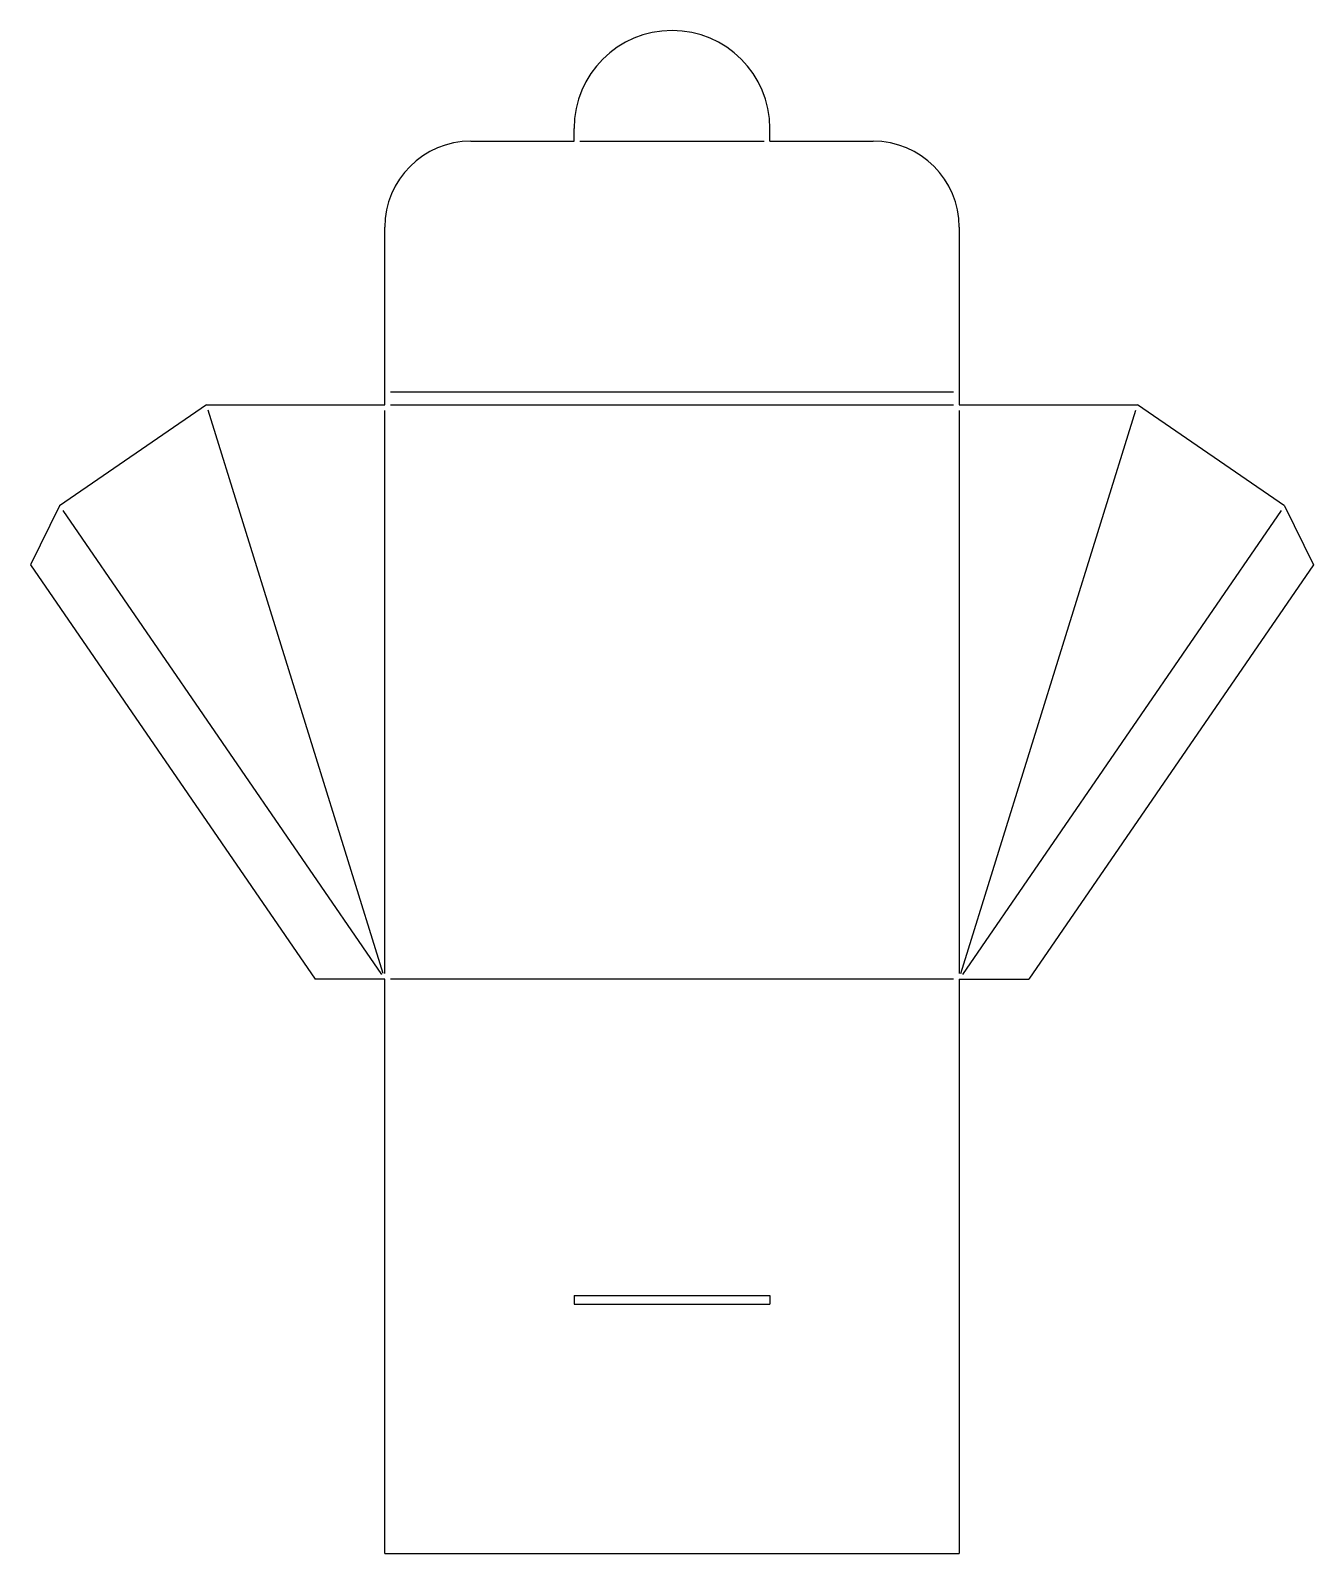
# Model space of a CAD drawing. Extents: x 418 to 619, y 305 to 544.
import ezdxf

# ---------------------------------------------------------------- set-up
doc = ezdxf.new("R2010")
doc.units = 0
doc.layers.get('0').update_dxf_attribs({"linetype": 'CONTINUOUS'})

msp = doc.modelspace()

# ---------------------------------------------------------------- linework, layer by layer
for p, q in [((503.43, 526.47), (503.43, 528.47)), ((534.1, 526.47), (534.1, 528.47)), ((487.27, 526.47), (503.43, 526.47)), ((504.33, 526.47), (533.2, 526.47)), ((534.1, 526.47), (550.27, 526.47)), ((473.77, 485.17), (473.77, 512.97)), ((563.77, 512.97), (563.77, 485.17)), ((474.67, 487.17), (562.87, 487.17)), ((445.83, 485.17), (422.8, 469.35)), ((445.83, 485.17), (473.77, 485.17)), ((474.67, 485.17), (562.87, 485.17)), ((563.77, 485.17), (591.71, 485.17)), ((614.73, 469.35), (591.71, 485.17)), ((473.5, 396.03), (446.1, 484.31)), ((473.77, 396.07), (473.77, 484.27)), ((563.77, 484.27), (563.77, 396.07)), ((564.04, 396.03), (591.44, 484.31)), ((422.8, 469.35), (418.26, 460.07)), ((423.31, 468.61), (473.26, 395.92)), ((614.22, 468.61), (564.28, 395.92)), ((614.73, 469.35), (619.28, 460.07)), ((418.26, 460.07), (462.85, 395.17)), ((619.28, 460.07), (574.69, 395.17)), ((473.77, 395.17), (462.85, 395.17)), ((473.77, 305.17), (473.77, 395.17)), ((562.87, 395.17), (474.67, 395.17)), ((563.77, 395.17), (563.77, 305.17)), ((563.77, 395.17), (574.69, 395.17)), ((503.43, 345.62), (503.43, 344.22)), ((503.43, 345.62), (534.1, 345.62)), ((503.43, 344.22), (534.1, 344.22)), ((534.1, 345.62), (534.1, 344.22)), ((473.77, 305.17), (563.77, 305.17))]:
    msp.add_line(p, q)
for centre, radius, start, end in [((518.77, 528.47), 15.33, 0, 180), ((487.27, 512.97), 13.5, 90, 180), ((550.27, 512.97), 13.5, 0, 90)]:
    msp.add_arc(centre, radius, start, end)

doc.saveas('drawing.dxf')
